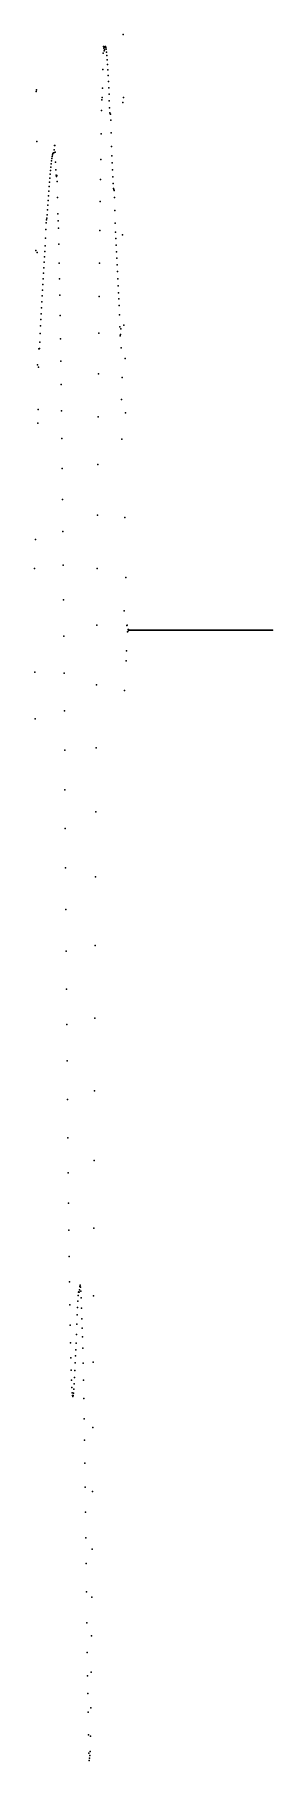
# Model space of a CAD drawing. Header units: metres. Extents: x 0 to 360, y -1711 to 901.
import ezdxf

# ---------------------------------------------------------------- set-up
doc = ezdxf.new("R2010")
doc.units = ezdxf.units.M

msp = doc.modelspace()

# ---------------------------------------------------------------- linework, layer by layer
for p in [(134, 901.1), (103.5, 872.9), (104, 883.2), (104.5, 880.2), (105, 876.2), (105.5, 878), (106, 881.5), (106.5, 883.1), (107, 883.1), (107.5, 881.6), (108, 878.7), (108.5, 874.5), (109, 869.2), (109.5, 862.9), (103, 848.2), (110, 855.7), (110.5, 847.8), (111, 839.2), (2.5, 815), (3, 817.4), (102.5, 819.7), (111.5, 830.1), (112, 820.5), (112.5, 810.7), (101, 786.1), (101.5, 802.5), (102, 805.6), (113, 800.6), (113.5, 790.3), (133.5, 798.1), (134.5, 806), (114, 782.6), (114.5, 781.1), (115, 780.6), (115.5, 771.3), (3.5, 739), (30, 733.1), (30.5, 733.1), (100.5, 750.6), (116, 752.1), (116.5, 731.6), (25, 705.5), (25.5, 709.8), (26, 713.5), (26.5, 716.7), (27, 719.2), (27.5, 720.9), (28, 721.8), (28.5, 721.9), (29, 722.1), (29.5, 726.4), (31, 722.9), (31.5, 708), (100, 711.8), (117, 717.3), (117.5, 706.7), (23, 683.7), (23.5, 689.7), (24, 695.4), (24.5, 700.6), (32, 696.2), (32.5, 688.2), (33, 686.3), (33.5, 687.8), (99.5, 681.6), (118, 696.2), (118.5, 685.9), (21, 657.2), (21.5, 664.2), (22, 670.9), (22.5, 677.5), (34, 678.9), (34.5, 654.6), (119, 675.7), (119.5, 668.2), (120, 666.4), (120.5, 664.9), (121, 654.5), (19, 628.2), (19.5, 635.6), (20, 642.9), (20.5, 650.1), (35, 630), (99, 648.6), (121.5, 635), (17, 606), (17.5, 616), (18, 620.6), (18.5, 623.1), (35.5, 619.2), (36, 608.2), (98.5, 604.6), (122, 615.4), (122.5, 602.1), (16, 581.4), (16.5, 592.8), (36.5, 583.7), (123, 592.2), (123.5, 582.4), (133, 598.2), (2, 574.1), (4, 571.5), (14.5, 556.5), (15, 564.7), (15.5, 572.9), (37, 555.2), (98, 555), (124, 572.5), (124.5, 562.6), (125, 552.6), (12.5, 523), (13, 531.5), (13.5, 539.9), (14, 548.2), (37.5, 531.4), (125.5, 542.3), (126, 531.6), (11, 496.5), (11.5, 505.6), (12, 514.4), (38, 506.6), (97.5, 504.8), (126.5, 520.8), (127, 510.4), (127.5, 501), (10, 478.4), (10.5, 487.3), (38.5, 475.8), (128, 491), (128.5, 476.9), (8.5, 448.7), (9, 460.5), (9.5, 469.8), (97, 449.3), (129, 458.7), (129.5, 445.2), (130, 447.3), (130.5, 455.7), (135, 461.3), (6.5, 425.6), (7, 425.3), (7.5, 426), (8, 435.4), (39, 440.8), (131, 427.2), (4.5, 401.2), (6, 398), (39.5, 407), (137, 411.1), (40, 371.3), (96.5, 387.5), (132.5, 382), (131.5, 349), (5.5, 333.9), (40.5, 331.5), (96, 322.5), (137.5, 328.9), (5, 312.9), (41, 290), (132, 289), (41.5, 244.2), (95.5, 250.4), (42, 197.6), (95, 173.9), (136.5, 170.2), (1.5, 137.2), (42.5, 149.2), (0, 93.1), (43, 98.3), (94.5, 93.1), (138, 79.7), (43.5, 45.8), (135.5, 29.3), (94, 7.5), (139.5, 6.8), (140, 7.6), (141.5, 0.7), (142, 0.6), (143.5, 0), (144, 0), (145.5, 0), (146, 0), (147.5, 0), (148, 0), (150, 0), (150.5, 0), (151, 0), (151.5, 0), (152, 0), (154, 0), (154.5, 0), (155, 0), (155.5, 0), (156, 0), (159, 0), (159.5, 0), (160, 0), (160.5, 0), (161, 0), (163, 0), (163.5, 0), (164, 0), (164.5, 0), (165, 0), (168, 0), (168.5, 0), (169, 0), (169.5, 0), (170, 0), (172, 0), (172.5, 0), (173, 0), (173.5, 0), (174, 0), (177, 0), (177.5, 0), (178, 0), (178.5, 0), (179, 0), (181, 0), (181.5, 0), (182, 0), (182.5, 0), (183, 0), (186, 0), (186.5, 0), (187, 0), (187.5, 0), (188, 0), (190, 0), (190.5, 0), (191, 0), (191.5, 0), (192, 0), (195, 0), (195.5, 0), (196, 0), (196.5, 0), (197, 0), (199, 0), (199.5, 0), (200, 0), (200.5, 0), (201, 0), (204, 0), (204.5, 0), (205, 0), (205.5, 0), (206, 0), (208, 0), (208.5, 0), (209, 0), (209.5, 0), (210, 0), (213, 0), (213.5, 0), (214, 0), (214.5, 0), (215, 0), (217, 0), (217.5, 0), (218, 0), (218.5, 0), (219, 0), (222, 0), (222.5, 0), (223, 0), (223.5, 0), (224, 0), (226, 0), (226.5, 0), (227, 0), (227.5, 0), (228, 0), (231, 0), (231.5, 0), (232, 0), (232.5, 0), (233, 0), (235, 0), (235.5, 0), (236, 0), (236.5, 0), (237, 0), (240, 0), (240.5, 0), (241, 0), (241.5, 0), (242, 0), (244, 0), (244.5, 0), (245, 0), (245.5, 0), (246, 0), (249, 0), (249.5, 0), (250, 0), (250.5, 0), (251, 0), (253, 0), (253.5, 0), (254, 0), (254.5, 0), (255, 0), (258, 0), (258.5, 0), (259, 0), (259.5, 0), (260, 0), (262, 0), (262.5, 0), (263, 0), (263.5, 0), (264, 0), (267, 0), (267.5, 0), (268, 0), (268.5, 0), (269, 0), (271, 0), (271.5, 0), (272, 0), (272.5, 0), (273, 0), (276, 0), (276.5, 0), (277, 0), (277.5, 0), (278, 0), (280, 0), (280.5, 0), (281, 0), (281.5, 0), (282, 0), (285, 0), (285.5, 0), (286, 0), (286.5, 0), (287, 0), (289, 0), (289.5, 0), (290, 0), (290.5, 0), (291, 0), (294, 0), (294.5, 0), (295, 0), (295.5, 0), (296, 0), (298, 0), (298.5, 0), (299, 0), (299.5, 0), (300, 0), (303, 0), (303.5, 0), (304, 0), (304.5, 0), (305, 0), (307, 0), (307.5, 0), (308, 0), (308.5, 0), (309, 0), (312, 0), (312.5, 0), (313, 0), (313.5, 0), (314, 0), (316, 0), (316.5, 0), (317, 0), (317.5, 0), (318, 0), (321, 0), (321.5, 0), (322, 0), (322.5, 0), (323, 0), (325, 0), (325.5, 0), (326, 0), (326.5, 0), (327, 0), (330, 0), (330.5, 0), (331, 0), (331.5, 0), (332, 0), (334, 0), (334.5, 0), (335, 0), (335.5, 0), (336, 0), (339, 0), (339.5, 0), (340, 0), (340.5, 0), (341, 0), (343, 0), (343.5, 0), (344, 0), (344.5, 0), (345, 0), (348, 0), (348.5, 0), (349, 0), (349.5, 0), (350, 0), (352, 0), (352.5, 0), (353, 0), (353.5, 0), (354, 0), (356, 0), (356.5, 0), (358, 0), (358.5, 0), (359, 0), (359.5, 0), (44, -9.1), (140.5, -2.5), (141, -2), (142.5, -0.2), (143, -0.2), (144.5, 0), (145, 0), (146.5, 0), (147, 0), (148.5, 0), (149, 0), (149.5, 0), (152.5, 0), (153, 0), (153.5, 0), (156.5, 0), (157, 0), (157.5, 0), (158, 0), (158.5, 0), (161.5, 0), (162, 0), (162.5, 0), (165.5, 0), (166, 0), (166.5, 0), (167, 0), (167.5, 0), (170.5, 0), (171, 0), (171.5, 0), (174.5, 0), (175, 0), (175.5, 0), (176, 0), (176.5, 0), (179.5, 0), (180, 0), (180.5, 0), (183.5, 0), (184, 0), (184.5, 0), (185, 0), (185.5, 0), (188.5, 0), (189, 0), (189.5, 0), (192.5, 0), (193, 0), (193.5, 0), (194, 0), (194.5, 0), (197.5, 0), (198, 0), (198.5, 0), (201.5, 0), (202, 0), (202.5, 0), (203, 0), (203.5, 0), (206.5, 0), (207, 0), (207.5, 0), (210.5, 0), (211, 0), (211.5, 0), (212, 0), (212.5, 0), (215.5, 0), (216, 0), (216.5, 0), (219.5, 0), (220, 0), (220.5, 0), (221, 0), (221.5, 0), (224.5, 0), (225, 0), (225.5, 0), (228.5, 0), (229, 0), (229.5, 0), (230, 0), (230.5, 0), (233.5, 0), (234, 0), (234.5, 0), (237.5, 0), (238, 0), (238.5, 0), (239, 0), (239.5, 0), (242.5, 0), (243, 0), (243.5, 0), (246.5, 0), (247, 0), (247.5, 0), (248, 0), (248.5, 0), (251.5, 0), (252, 0), (252.5, 0), (255.5, 0), (256, 0), (256.5, 0), (257, 0), (257.5, 0), (260.5, 0), (261, 0), (261.5, 0), (264.5, 0), (265, 0), (265.5, 0), (266, 0), (266.5, 0), (269.5, 0), (270, 0), (270.5, 0), (273.5, 0), (274, 0), (274.5, 0), (275, 0), (275.5, 0), (278.5, 0), (279, 0), (279.5, 0), (282.5, 0), (283, 0), (283.5, 0), (284, 0), (284.5, 0), (287.5, 0), (288, 0), (288.5, 0), (291.5, 0), (292, 0), (292.5, 0), (293, 0), (293.5, 0), (296.5, 0), (297, 0), (297.5, 0), (300.5, 0), (301, 0), (301.5, 0), (302, 0), (302.5, 0), (305.5, 0), (306, 0), (306.5, 0), (309.5, 0), (310, 0), (310.5, 0), (311, 0), (311.5, 0), (314.5, 0), (315, 0), (315.5, 0), (318.5, 0), (319, 0), (319.5, 0), (320, 0), (320.5, 0), (323.5, 0), (324, 0), (324.5, 0), (327.5, 0), (328, 0), (328.5, 0), (329, 0), (329.5, 0), (332.5, 0), (333, 0), (333.5, 0), (336.5, 0), (337, 0), (337.5, 0), (338, 0), (338.5, 0), (341.5, 0), (342, 0), (342.5, 0), (345.5, 0), (346, 0), (346.5, 0), (347, 0), (347.5, 0), (350.5, 0), (351, 0), (351.5, 0), (354.5, 0), (355, 0), (355.5, 0), (357, 0), (357.5, 0), (138.5, -46.5), (139, -31.5), (0.5, -64), (44.5, -65.2), (93.5, -83), (136, -91.3), (45, -122.4), (1, -134.5), (45.5, -181.6), (93, -178.2), (46, -241.9), (92.5, -275.1), (46.5, -300.5), (47, -359.8), (92, -373.6), (47.5, -422.9), (48, -485.8), (91.5, -477.5), (48.5, -543.6), (49, -597.1), (91, -587.4), (49.5, -651.9), (90.5, -697.1), (50, -710.2), (50.5, -768.2), (90, -802.7), (51, -821.2), (51.5, -867.1), (52, -908.1), (89.5, -905.2), (52.5, -948), (53, -986.4), (69, -991.2), (65.5, -1015.5), (66, -1007), (66.5, -1001.9), (67, -1001.5), (67.5, -1001.8), (68, -998.6), (68.5, -993.4), (69.5, -994.2), (70, -1000.3), (70.5, -1010.7), (89, -1007.5), (53.5, -1021), (64.5, -1036.4), (65, -1025.3), (71, -1025.9), (71.5, -1042.2), (54, -1051.7), (63.5, -1065.8), (64, -1050.2), (72, -1056.4), (72.5, -1069.7), (54.5, -1078.5), (62.5, -1089.2), (63, -1079.2), (73, -1086.8), (55, -1101.2), (55.5, -1120), (61, -1120.4), (61.5, -1108.7), (62, -1098), (73.5, -1109.2), (88.5, -1107.9), (56, -1135), (56.5, -1146.3), (59.5, -1148.6), (60, -1140.7), (60.5, -1131.2), (74, -1134.9), (57, -1154), (57.5, -1158.5), (58, -1159.9), (58.5, -1158.5), (59, -1154.7), (74.5, -1163), (75, -1193.4), (75.5, -1226), (88, -1206.8), (76, -1260.6), (76.5, -1296.9), (87.5, -1303.7), (77, -1334.6), (77.5, -1373.4), (87, -1391), (78, -1412.6), (78.5, -1455.4), (86.5, -1463.4), (79, -1502.5), (86, -1522.1), (79.5, -1547.1), (80, -1582.5), (85.5, -1576.7), (80.5, -1609), (81, -1637.3), (85, -1630.7), (81.5, -1671.5), (84, -1696.9), (84.5, -1674), (82, -1699.7), (82.5, -1710.5), (83, -1707.1), (83.5, -1703)]:
    msp.add_point(p)

doc.saveas('drawing.dxf')
